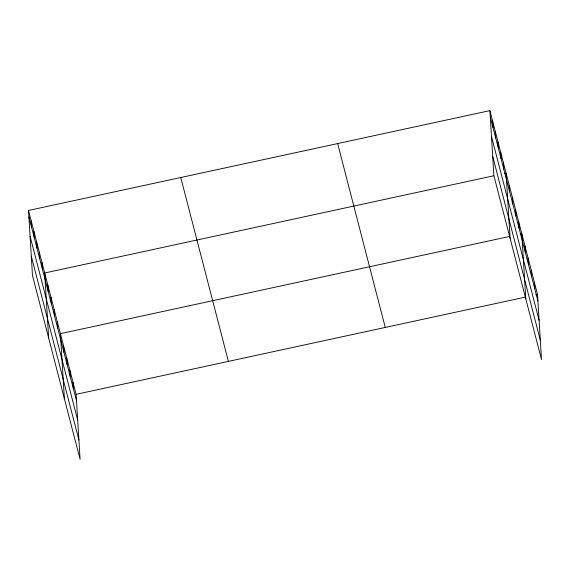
<?xml version="1.0" encoding="UTF-8"?>
<svg xmlns="http://www.w3.org/2000/svg" width="570" height="570" viewBox="0 0 570 570"><rect width="100%" height="100%" fill="white"/><g stroke="black" fill="none" stroke-linecap="round" stroke-linejoin="round"><path stroke-width="0.85" d="M28.5 210.465L76.116 394.333L80.099 459.384L32.476 275.517L28.5 210.465L489.901 110.616L537.524 294.483L541.5 359.535L493.884 175.667L489.901 110.616M493.406 175.874L44.688 272.98L48.671 338.031M504.4 173.494L506.096 173.13L510.072 238.182M509.117 236.55L60.406 333.657L64.382 398.708M520.118 234.17L521.807 233.807L525.782 298.858M76.116 394.333L524.835 297.234M535.828 294.854L537.524 294.483M490.3 117.128L537.916 300.996M491.482 136.444L539.099 320.312M492.701 156.351L540.317 340.219M337.639 143.562L385.256 327.437M180.761 177.512L228.385 361.387M28.899 216.978L76.515 400.845M30.082 236.293L77.698 420.161M31.3 256.194L78.916 440.069M534.375 282.349L534.774 288.862M531.233 270.216L531.632 276.728M528.091 258.082L528.49 264.587M524.949 245.941L525.348 252.453M518.664 221.673L519.063 228.185M515.522 209.539L515.921 216.051M512.38 197.398L512.779 203.91M509.238 185.264L509.637 191.777M503.396 162.714L503.795 169.219M500.695 152.29L501.094 158.802M497.995 141.873L498.394 148.385M495.301 131.449L495.701 137.961M492.601 121.032L493 127.545M72.974 382.199L73.373 388.712M69.832 370.065L70.231 376.578M66.69 357.924L67.089 364.437M63.548 345.791L63.947 352.303M57.264 321.523L57.663 328.035M54.121 309.389L54.52 315.894M50.979 297.248L51.371 303.76M47.83 285.114L48.229 291.626M41.995 262.563L42.394 269.068M39.294 252.139L39.693 258.652M36.594 241.723L36.993 248.235M33.894 231.299L34.293 237.811M31.2 220.882L31.599 227.394"/></g></svg>
